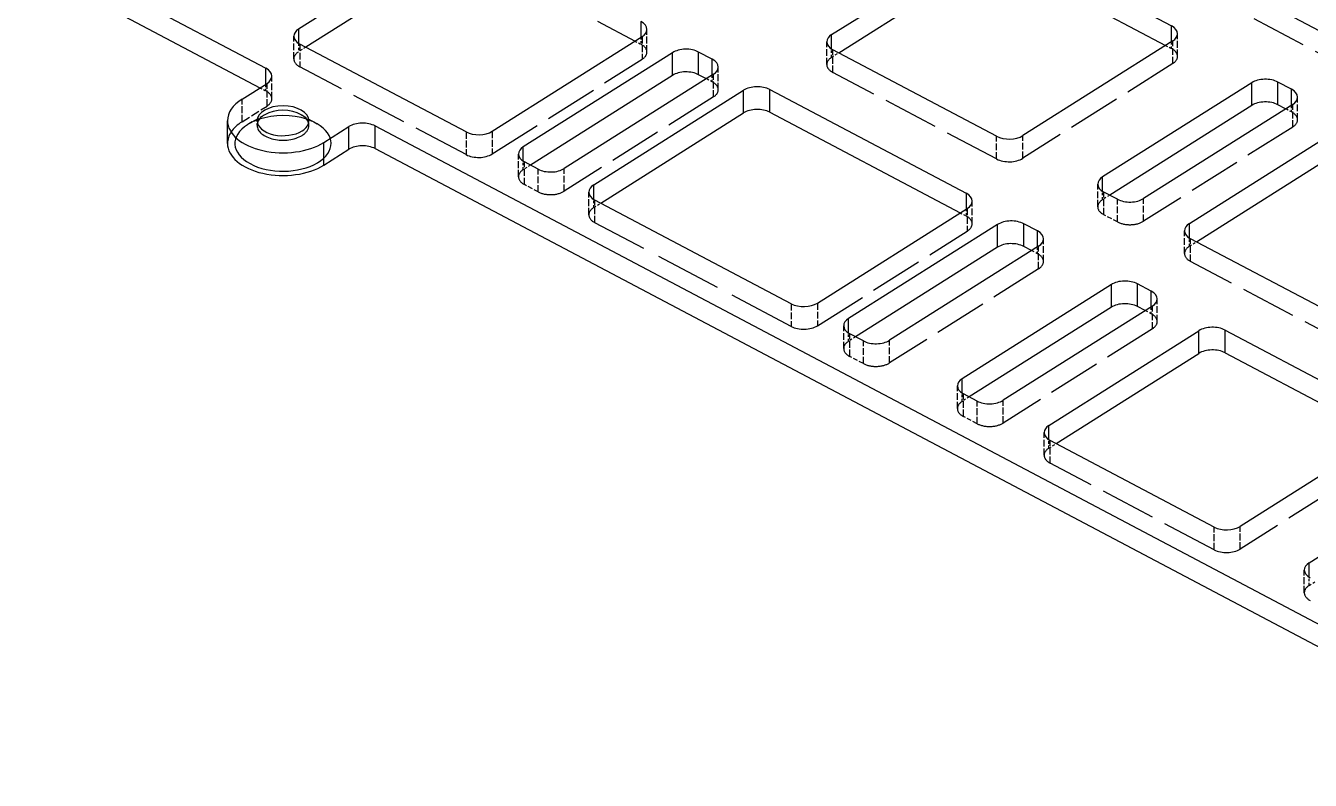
# Model space of a CAD drawing. Extents: x 440 to 1086, y 366 to 680.
# Drawn here: x 927.3 to 996.7, y 523.2 to 564 of the extents above; entities that cross this region are included whole.
import ezdxf

# ---------------------------------------------------------------- set-up
doc = ezdxf.new("R2010")
doc.units = 0
doc.linetypes.add('DASHED', pattern=[15, 12, -3])
doc.layers.get('0').update_dxf_attribs({"linetype": 'CONTINUOUS'})

msp = doc.modelspace()

# ---------------------------------------------------------------- linework, layer by layer
at = {"color": 7}
for p, q in [((875.31073, 595.995178), (940.24884, 561.707031)), ((875.31073, 594.770447), (939.930298, 560.650452)), ((946.152283, 558.589905), (1011.090393, 524.301697)), ((946.152283, 557.365173), (1010.771851, 523.245117))]:
    msp.add_line(p, q, dxfattribs=at)
at = {"color": 7, "ltscale": 0.239447}
for p, q in [((950.120056, 568.935486), (942.021057, 563.822571)), ((952.478271, 558.301025), (960.577332, 563.413879)), ((989.248047, 563.179871), (981.148987, 558.067017))]:
    msp.add_line(p, q, dxfattribs=at)
at = {"color": 7, "ltscale": 0.239448}
for p, q in [((970.818481, 563.521606), (978.917542, 568.634521)), ((957.962219, 555.405396), (966.061279, 560.518311)), ((990.14801, 553.315369), (998.24707, 558.428284)), ((970.050293, 549.022705), (978.149353, 554.13562)), ((982.562683, 542.416016), (990.661743, 547.528931)), ((1000.99353, 542.073608), (992.89447, 536.960693)), ((996.6203, 534.993408), (1004.71936, 540.106323))]:
    msp.add_line(p, q, dxfattribs=at)
at = {"color": 7, "ltscale": 0.250328}
msp.add_line((980.330383, 568.670898), (989.184998, 563.995605), dxfattribs=at)
at = {"color": 7, "ltscale": 0.228166}
for p, q in [((950.120056, 567.710693), (942.402588, 562.838684)), ((971.200073, 562.537781), (978.917542, 567.40979)), ((990.529602, 552.331543), (998.24707, 557.203552))]:
    msp.add_line(p, q, dxfattribs=at)
at = {"color": 7, "ltscale": 0.241323}
msp.add_line((980.330383, 567.446167), (988.866455, 562.939026), dxfattribs=at)
at = {"color": 7, "ltscale": 0.250329}
for p, q in [((999.62146, 562.435486), (990.766846, 567.11084)), ((979.736206, 558.030579), (970.881592, 562.705933))]:
    msp.add_line(p, q, dxfattribs=at)
at = {"color": 2, "linetype": 'DASHED', "ltscale": 0.250329}
for p, q in [((999.62146, 561.210754), (990.766846, 565.886108)), ((979.736206, 556.805847), (970.881592, 561.481201))]:
    msp.add_line(p, q, dxfattribs=at)
at = {"color": 7, "ltscale": 0.019482}
for p, q in [((942.021057, 563.822571), (942.021057, 563.043274)), ((970.818481, 562.74231), (970.818481, 563.521606)), ((954.160156, 556.680481), (954.160156, 557.459778)), ((957.962219, 554.626099), (957.962219, 555.405396)), ((985.460815, 555.057861), (985.460815, 555.837158)), ((971.732117, 547.402283), (971.732117, 548.18158)), ((996.6203, 534.214111), (996.6203, 534.993408))]:
    msp.add_line(p, q, dxfattribs=at)
at = {"color": 7, "ltscale": 0.057346}
msp.add_line((958.167297, 564.24408), (960.19574, 563.173035), dxfattribs=at)
at = {"color": 7, "ltscale": 0.021388}
for p, q in [((960.514282, 564.229614), (960.514282, 563.374084)), ((989.184998, 563.140076), (989.184998, 563.995605)), ((940.24884, 560.851501), (940.24884, 561.707031)), ((964.369263, 561.338257), (964.369263, 562.193787))]:
    msp.add_line(p, q, dxfattribs=at)
at = {"color": 2, "linetype": 'DASHED', "ltscale": 0.030618}
for p, q in [((960.839417, 562.578735), (960.839417, 563.803467)), ((941.758972, 562.208252), (941.758972, 563.432983)), ((960.577332, 563.413879), (960.577332, 562.189148)), ((989.248047, 561.955139), (989.248047, 563.179871)), ((989.510132, 562.344727), (989.510132, 563.569458)), ((970.881592, 561.481201), (970.881592, 562.705933)), ((964.694397, 560.542908), (964.694397, 561.767639)), ((940.31189, 559.666565), (940.31189, 560.891296)), ((940.573975, 560.056152), (940.573975, 561.280884)), ((964.432312, 560.15332), (964.432312, 561.378052)), ((995.995056, 558.920288), (995.995056, 560.14502)), ((995.732971, 558.530701), (995.732971, 559.755432)), ((951.065491, 558.264587), (951.065491, 557.039856)), ((979.736206, 556.805847), (979.736206, 558.030579)), ((953.898132, 555.845459), (953.898132, 557.07019)), ((954.223267, 555.419373), (954.223267, 556.644104)), ((954.961182, 555.029724), (954.961182, 556.254456)), ((956.373962, 555.066162), (956.373962, 556.290894)), ((985.19873, 554.222839), (985.19873, 555.447571)), ((958.025269, 553.36499), (958.025269, 554.589722)), ((986.261841, 553.407104), (986.261841, 554.631836)), ((987.674622, 553.443481), (987.674622, 554.668213)), ((978.149353, 554.13562), (978.149353, 552.910889)), ((978.411438, 553.300476), (978.411438, 554.525208)), ((982.004272, 550.875122), (982.004272, 552.099854)), ((982.266357, 551.264709), (982.266357, 552.489441)), ((990.21106, 551.274963), (990.21106, 552.499695)), ((988.409729, 548.020874), (988.409729, 549.245605)), ((968.637512, 548.986328), (968.637512, 547.761597)), ((970.050293, 549.022705), (970.050293, 547.797974)), ((988.147705, 547.631348), (988.147705, 548.856079)), ((971.470093, 546.567261), (971.470093, 547.791992)), ((972.533142, 545.751526), (972.533142, 546.976257)), ((973.945923, 545.787903), (973.945923, 547.012634)), ((977.613464, 543.323486), (977.613464, 544.548218)), ((977.938599, 542.897339), (977.938599, 544.12207)), ((978.676514, 542.50769), (978.676514, 543.732422)), ((980.089355, 542.544128), (980.089355, 543.76886)), ((982.300598, 540.801758), (982.300598, 542.026489)), ((982.625732, 540.37561), (982.625732, 541.600342)), ((991.481689, 535.699585), (991.481689, 536.924316)), ((992.89447, 535.735962), (992.89447, 536.960693)), ((996.358215, 533.37915), (996.358215, 534.603882))]:
    msp.add_line(p, q, dxfattribs=at)
at = {"color": 2, "linetype": 'DASHED', "ltscale": 0.011136}
for p, q in [((942.021057, 563.043274), (942.021057, 562.597839)), ((970.818481, 562.296875), (970.818481, 562.74231)), ((954.160156, 556.235046), (954.160156, 556.680481)), ((957.962219, 554.180664), (957.962219, 554.626099)), ((985.460815, 554.612427), (985.460815, 555.057861)), ((971.732117, 546.956848), (971.732117, 547.402283)), ((996.6203, 533.768677), (996.6203, 534.214111))]:
    msp.add_line(p, q, dxfattribs=at)
at = {"color": 2, "linetype": 'DASHED', "ltscale": 0.03062}
for p, q in [((942.084106, 563.006897), (942.084106, 561.782104)), ((970.556458, 561.907288), (970.556458, 563.13208)), ((938.962158, 558.814453), (938.962158, 560.039246)), ((952.478271, 558.301025), (952.478271, 557.076233)), ((981.148987, 556.842224), (981.148987, 558.067017)), ((957.700134, 553.791077), (957.700134, 555.015869)), ((985.523865, 553.796692), (985.523865, 555.021484)), ((989.885925, 551.70105), (989.885925, 552.925842)), ((971.795166, 546.141113), (971.795166, 547.365906))]:
    msp.add_line(p, q, dxfattribs=at)
at = {"color": 7, "ltscale": 0.253913}
msp.add_line((951.065491, 558.264587), (942.084106, 563.006897), dxfattribs=at)
at = {"color": 2, "linetype": 'DASHED', "ltscale": 0.009006}
for p, q in [((960.19574, 563.173035), (960.514282, 563.004822)), ((988.866455, 562.939026), (989.184998, 562.770813)), ((939.930298, 560.650452), (940.24884, 560.482239)), ((981.941223, 551.690796), (981.622681, 551.859009))]:
    msp.add_line(p, q, dxfattribs=at)
at = {"color": 2, "linetype": 'DASHED', "ltscale": 0.009232}
for p, q in [((960.514282, 563.374084), (960.514282, 563.004822)), ((989.184998, 562.770813), (989.184998, 563.140076)), ((940.24884, 560.482239), (940.24884, 560.851501)), ((964.369263, 560.968994), (964.369263, 561.338257)), ((995.669922, 559.346375), (995.669922, 559.715637)), ((978.086304, 554.095825), (978.086304, 553.726563)), ((981.941223, 551.690796), (981.941223, 552.060059)), ((988.084595, 548.447021), (988.084595, 548.816284))]:
    msp.add_line(p, q, dxfattribs=at)
at = {"color": 2, "linetype": 'DASHED', "ltscale": 0.01128}
msp.add_line((942.402588, 562.838684), (942.021057, 562.597839), dxfattribs=at)
at = {"color": 7, "ltscale": 0.238245}
for p, q in [((962.218506, 562.546997), (954.160156, 557.459778)), ((993.519165, 560.924377), (985.460815, 555.837158)), ((995.732971, 559.755432), (987.674622, 554.668213)), ((979.790466, 553.268799), (971.732117, 548.18158)), ((982.004272, 552.099854), (973.945923, 547.012634)), ((985.933899, 550.024963), (977.875549, 544.937744)), ((988.147705, 548.856079), (980.089355, 543.76886))]:
    msp.add_line(p, q, dxfattribs=at)
at = {"color": 7, "ltscale": 0.030618}
for p, q in [((962.218506, 561.322266), (962.218506, 562.546997)), ((963.631348, 561.358643), (963.631348, 562.583374)), ((994.932007, 559.736023), (994.932007, 560.960754)), ((966.061279, 559.293579), (966.061279, 560.518311)), ((944.739502, 557.328735), (944.739502, 558.553467)), ((946.152283, 557.365173), (946.152283, 558.589905)), ((943.389709, 556.476685), (943.389709, 557.701416)), ((979.790466, 552.044067), (979.790466, 553.268799)), ((981.203308, 552.080444), (981.203308, 553.305176)), ((985.933899, 548.800232), (985.933899, 550.024963)), ((987.34668, 548.83667), (987.34668, 550.061401)), ((990.661743, 546.304199), (990.661743, 547.528931))]:
    msp.add_line(p, q, dxfattribs=at)
at = {"color": 7, "ltscale": 0.020861}
msp.add_line((964.369263, 562.193787), (963.631348, 562.583374), dxfattribs=at)
at = {"color": 2, "linetype": 'DASHED', "ltscale": 0.011282}
for p, q in [((970.818481, 562.296875), (971.200073, 562.537781)), ((954.541748, 556.475952), (954.160156, 556.235046)), ((990.14801, 552.090637), (990.529602, 552.331543))]:
    msp.add_line(p, q, dxfattribs=at)
at = {"color": 2, "linetype": 'DASHED', "ltscale": 0.253912}
msp.add_line((951.065491, 557.039856), (942.084106, 561.782104), dxfattribs=at)
at = {"color": 2, "linetype": 'DASHED', "ltscale": 0.239448}
for p, q in [((952.478271, 557.076233), (960.577332, 562.189148)), ((989.248047, 561.955139), (981.148987, 556.842224)), ((970.050293, 547.797974), (978.149353, 552.910889)), ((1000.99353, 540.848877), (992.89447, 535.735962))]:
    msp.add_line(p, q, dxfattribs=at)
at = {"color": 7, "ltscale": 0.039904}
msp.add_line((938.962158, 560.039246), (940.31189, 560.891296), dxfattribs=at)
at = {"color": 7, "ltscale": 0.226963}
for p, q in [((962.218506, 561.322266), (954.541748, 556.475952)), ((993.519165, 559.699585), (985.842407, 554.853271))]:
    msp.add_line(p, q, dxfattribs=at)
at = {"color": 7, "ltscale": 0.238244}
msp.add_line((964.432312, 561.378052), (956.373962, 556.290894), dxfattribs=at)
at = {"color": 7, "ltscale": 0.011857}
msp.add_line((964.050781, 561.137207), (963.631348, 561.358643), dxfattribs=at)
at = {"color": 2, "linetype": 'DASHED', "ltscale": 0.009004}
for p, q in [((964.369263, 560.968994), (964.050781, 561.137207)), ((995.669922, 559.346375), (995.35144, 559.514526)), ((977.767822, 553.894775), (978.086304, 553.726563)), ((988.084595, 548.447021), (987.766113, 548.615173))]:
    msp.add_line(p, q, dxfattribs=at)
at = {"color": 7, "ltscale": 0.03062}
for p, q in [((993.519165, 559.699585), (993.519165, 560.924377)), ((967.47406, 559.329956), (967.47406, 560.554749)), ((938.175903, 557.645752), (938.175903, 558.870544)), ((992.074524, 546.340576), (992.074524, 547.565369))]:
    msp.add_line(p, q, dxfattribs=at)
at = {"color": 7, "ltscale": 0.020862}
for p, q in [((995.669922, 560.571106), (994.932007, 560.960754)), ((954.961182, 556.254456), (954.223267, 556.644104)), ((981.941223, 552.915527), (981.203308, 553.305176)), ((988.084595, 549.671753), (987.34668, 550.061401)), ((978.676514, 543.732422), (977.938599, 544.12207))]:
    msp.add_line(p, q, dxfattribs=at)
at = {"color": 2, "linetype": 'DASHED', "ltscale": 0.238244}
msp.add_line((964.432312, 560.15332), (956.373962, 555.066162), dxfattribs=at)
at = {"color": 7, "ltscale": 0.300019}
msp.add_line((967.47406, 560.554749), (978.086304, 554.951294), dxfattribs=at)
at = {"color": 7, "ltscale": 0.021387}
for p, q in [((995.669922, 559.715637), (995.669922, 560.571106)), ((978.086304, 554.951294), (978.086304, 554.095825)), ((981.941223, 552.060059), (981.941223, 552.915527)), ((988.084595, 548.816284), (988.084595, 549.671753))]:
    msp.add_line(p, q, dxfattribs=at)
at = {"color": 2, "linetype": 'DASHED', "ltscale": 0.039905}
msp.add_line((938.962158, 558.814453), (940.31189, 559.666565), dxfattribs=at)
at = {"color": 7, "ltscale": 0.011858}
for p, q in [((995.35144, 559.514526), (994.932007, 559.736023)), ((987.766113, 548.615173), (987.34668, 548.83667))]:
    msp.add_line(p, q, dxfattribs=at)
at = {"color": 2, "linetype": 'DASHED', "ltscale": 0.024493}
msp.add_line((940.186035, 559.19696), (939.337585, 558.707092), dxfattribs=at)
at = {"color": 2, "linetype": 'DASHED', "ltscale": 0.006123}
msp.add_line((939.77594, 558.625488), (939.77594, 558.870422), dxfattribs=at)
at = {"color": 2, "linetype": 'DASHED', "ltscale": 0.024491}
msp.add_line((942.165649, 559.197021), (943.014038, 558.707214), dxfattribs=at)
at = {"color": 2, "linetype": 'DASHED', "ltscale": 0.006125}
msp.add_line((942.575928, 558.625244), (942.575928, 558.870239), dxfattribs=at)
at = {"color": 7, "ltscale": 0.228168}
for p, q in [((958.34375, 554.42157), (966.061279, 559.293579)), ((982.944214, 541.43219), (990.661743, 546.304199))]:
    msp.add_line(p, q, dxfattribs=at)
at = {"color": 7, "ltscale": 0.291014}
msp.add_line((967.47406, 559.329956), (977.767822, 553.894775), dxfattribs=at)
at = {"color": 7, "ltscale": 0.039906}
for p, q in [((943.389709, 557.701416), (944.739502, 558.553467)), ((943.389709, 556.476685), (944.739502, 557.328735))]:
    msp.add_line(p, q, dxfattribs=at)
at = {"color": 2, "linetype": 'DASHED', "ltscale": 0.238245}
for p, q in [((995.732971, 558.530701), (987.674622, 553.443481)), ((982.004272, 550.875122), (973.945923, 545.787903)), ((988.147705, 547.631348), (980.089355, 542.544128))]:
    msp.add_line(p, q, dxfattribs=at)
at = {"color": 2, "linetype": 'DASHED', "ltscale": 0.020862}
for p, q in [((954.961182, 555.029724), (954.223267, 555.419373)), ((986.261841, 553.407104), (985.523865, 553.796692)), ((972.533142, 545.751526), (971.795166, 546.141113)), ((978.676514, 542.50769), (977.938599, 542.897339))]:
    msp.add_line(p, q, dxfattribs=at)
at = {"color": 7, "ltscale": 0.300018}
msp.add_line((968.637512, 548.986328), (958.025269, 554.589722), dxfattribs=at)
at = {"color": 2, "linetype": 'DASHED', "ltscale": 0.011281}
for p, q in [((985.842407, 554.853271), (985.460815, 554.612427)), ((957.962219, 554.180664), (958.34375, 554.42157)), ((972.113708, 547.197693), (971.732117, 546.956848)), ((978.25708, 543.953918), (977.875549, 543.713013)), ((982.562683, 541.191284), (982.944214, 541.43219)), ((996.6203, 533.768677), (997.001831, 534.009583))]:
    msp.add_line(p, q, dxfattribs=at)
at = {"color": 7, "ltscale": 0.020863}
for p, q in [((986.261841, 554.631836), (985.523865, 555.021484)), ((972.533142, 546.976257), (971.795166, 547.365906))]:
    msp.add_line(p, q, dxfattribs=at)
at = {"color": 2, "linetype": 'DASHED', "ltscale": 0.300018}
msp.add_line((968.637512, 547.761597), (958.025269, 553.36499), dxfattribs=at)
at = {"color": 7, "ltscale": 0.019481}
for p, q in [((990.14801, 552.536133), (990.14801, 553.315369)), ((977.875549, 544.158508), (977.875549, 544.937744)), ((982.562683, 541.63678), (982.562683, 542.416016))]:
    msp.add_line(p, q, dxfattribs=at)
at = {"color": 2, "linetype": 'DASHED', "ltscale": 0.011137}
for p, q in [((990.14801, 552.090637), (990.14801, 552.536133)), ((977.875549, 543.713013), (977.875549, 544.158508)), ((982.562683, 541.191284), (982.562683, 541.63678))]:
    msp.add_line(p, q, dxfattribs=at)
at = {"color": 7, "ltscale": 0.226964}
for p, q in [((979.790466, 552.044067), (972.113708, 547.197693)), ((985.933899, 548.800232), (978.25708, 543.953918))]:
    msp.add_line(p, q, dxfattribs=at)
at = {"color": 7, "ltscale": 0.011856}
msp.add_line((981.622681, 551.859009), (981.203308, 552.080444), dxfattribs=at)
at = {"color": 7, "ltscale": 0.250346}
msp.add_line((999.066284, 547.824036), (990.21106, 552.499695), dxfattribs=at)
at = {"color": 2, "linetype": 'DASHED', "ltscale": 0.250346}
msp.add_line((999.066284, 546.599304), (990.21106, 551.274963), dxfattribs=at)
at = {"color": 7, "ltscale": 0.250367}
msp.add_line((992.074524, 547.565369), (1000.930481, 542.889282), dxfattribs=at)
at = {"color": 7, "ltscale": 0.241361}
msp.add_line((992.074524, 546.340576), (1000.611938, 541.832703), dxfattribs=at)
at = {"color": 7, "ltscale": 0.250366}
msp.add_line((991.481689, 536.924316), (982.625732, 541.600342), dxfattribs=at)
at = {"color": 2, "linetype": 'DASHED', "ltscale": 0.250366}
msp.add_line((991.481689, 535.699585), (982.625732, 540.37561), dxfattribs=at)
at = {"color": 7}
for centre, major_axis, start_param, end_param in [((942.758972, 563.432922), (1, 0), 2.400798688, 3.141471573), ((959.839417, 563.803528), (1, 0), 6.283064227, 7.113187668), ((959.839417, 563.803528), (1, 0), 5.542391341, 6.283064227), ((988.510132, 563.569519), (1, 0), 6.283064227, 7.113187668), ((942.758972, 563.432922), (1, 0), 3.141471573, 3.971595015), ((971.556458, 563.131958), (1, 0), 3.141471573, 3.971595015), ((971.556458, 563.131958), (1, 0), 2.400798688, 3.141471573), ((988.510132, 563.569519), (1, 0), 5.542391341, 6.283064227), ((962.956482, 562.157349), (1, 0), 0.830002405, 2.400798775), ((939.573975, 561.280945), (1, 0), 6.283064227, 7.113187668), ((963.694397, 561.7677), (1, 0), 6.283064227, 7.113187712), ((963.694397, 561.7677), (1, 0), 5.542391341, 6.283064227), ((939.573975, 561.280945), (1, 0), 5.542391341, 6.283064227), ((962.956482, 560.932617), (1, 0), 0.830002405, 2.400798775), ((994.25708, 560.534729), (1, 0), 0.830002405, 2.400798775), ((966.799194, 560.128662), (1, 0), 0.830002361, 2.400798688), ((994.995056, 560.145081), (1, 0), 6.283064227, 7.113187712), ((994.995056, 560.145081), (1, 0), 5.542391341, 6.283064227), ((941.175903, 558.8703), (3, 0), 2.400798688, 3.141471573), ((941.175903, 558.8703), (1.400024, 0), 6.283064227, 9.42465688), ((941.175903, 558.625366), (1.400024, 0), 0.785606579, 2.356114676), ((966.799194, 558.903931), (1, 0), 0.830002361, 2.400798688), ((994.25708, 559.309937), (1, 0), 0.830002405, 2.400798775), ((941.175903, 558.8703), (3, 0), 3.141471573, 5.542391341), ((941.175903, 558.8703), (1.400024, 0), 3.141471573, 5.542391341), ((941.175903, 558.625366), (1.400024, 0), 2.356114676, 2.989726197), ((941.175903, 557.645569), (2.599976, 0), 1.055353989, 2.086542635), ((941.175903, 558.625366), (1.400024, 0), 0.151554017, 0.785606579), ((941.175903, 558.8703), (1.400024, 0), 5.542391341, 6.283064227), ((945.477417, 558.163818), (1, 0), 0.830002361, 2.400798688), ((951.740356, 558.690613), (1, 0), 3.971595015, 5.542391341), ((980.411072, 558.456665), (1, 0), 3.971595015, 5.542391341), ((941.175903, 557.645569), (3, 0), 3.141471573, 5.542391341), ((945.477417, 556.939087), (1, 0), 0.830002361, 2.400798688), ((954.898132, 557.070129), (1, 0), 2.400798775, 3.141471573), ((954.898132, 557.070129), (1, 0), 3.141471573, 3.971594971), ((955.636047, 556.680542), (1, 0), 3.971594971, 5.542391341), ((958.700134, 555.015747), (1, 0), 2.400798688, 3.141471573), ((986.19873, 555.44751), (1, 0), 3.141471573, 3.971594971), ((986.19873, 555.44751), (1, 0), 2.400798775, 3.141471573), ((958.700134, 555.015747), (1, 0), 3.141471573, 3.971595015), ((977.411438, 554.525269), (1, 0), 6.283064227, 7.113187668), ((986.936707, 555.057861), (1, 0), 3.971594971, 5.542391341), ((977.411438, 554.525269), (1, 0), 5.542391341, 6.283064227), ((980.528442, 552.87915), (1, 0), 0.830002405, 2.400798775), ((990.885925, 552.925781), (1, 0), 2.400798688, 3.141471573), ((981.266357, 552.489502), (1, 0), 6.283064227, 7.113187712), ((990.885925, 552.925781), (1, 0), 3.141471573, 3.971595015), ((980.528442, 551.654419), (1, 0), 0.830002405, 2.400798775), ((981.266357, 552.489502), (1, 0), 5.542391341, 6.283064227), ((986.671814, 549.635376), (1, 0), 0.830002405, 2.400798775), ((987.409729, 549.245728), (1, 0), 6.283064227, 7.113187712), ((987.409729, 549.245728), (1, 0), 5.542391341, 6.283064227), ((969.312378, 549.412354), (1, 0), 3.971595015, 5.542391341), ((986.671814, 548.410583), (1, 0), 0.830002405, 2.400798775), ((972.470093, 547.791931), (1, 0), 3.141471573, 3.971594971), ((972.470093, 547.791931), (1, 0), 2.400798775, 3.141471573), ((991.399658, 547.139282), (1, 0), 0.830002361, 2.400798688), ((973.208008, 547.402283), (1, 0), 3.971594971, 5.542391341), ((991.399658, 545.914551), (1, 0), 0.830002361, 2.400798688), ((978.613464, 544.548157), (1, 0), 2.400798775, 3.141471573), ((978.613464, 544.548157), (1, 0), 3.141471573, 3.971594971), ((979.351379, 544.158508), (1, 0), 3.971594971, 5.542391341), ((983.300598, 542.026428), (1, 0), 2.400798688, 3.141471573), ((983.300598, 542.026428), (1, 0), 3.141471573, 3.971595015), ((992.156555, 537.350342), (1, 0), 3.971595015, 5.542391341), ((997.358215, 534.60376), (1, 0), 3.141471573, 3.971595015), ((997.358215, 534.60376), (1, 0), 2.400798688, 3.141471573)]:
    msp.add_ellipse(centre, major_axis=major_axis, ratio=0.57735, start_param=start_param, end_param=end_param, dxfattribs=at)
at = {"color": 2, "linetype": 'DASHED'}
for centre, major_axis, start_param, end_param in [((959.839417, 562.578796), (1, 0), 6.283064227, 7.113187668), ((942.758972, 562.208191), (1, 0), 2.400798688, 3.141471573), ((959.839417, 562.578796), (1, 0), 5.542391341, 6.283064227), ((971.556458, 561.907227), (1, 0), 2.400798688, 3.141471573), ((988.510132, 562.344788), (1, 0), 6.283064227, 7.113187668), ((988.510132, 562.344788), (1, 0), 5.542391341, 6.283064227), ((942.758972, 562.208191), (1, 0), 3.141471573, 3.971595015), ((971.556458, 561.907227), (1, 0), 3.141471573, 3.971595015), ((963.694397, 560.542969), (1, 0), 6.283064227, 7.113187712), ((939.573975, 560.056213), (1, 0), 6.283064227, 7.113187668), ((963.694397, 560.542969), (1, 0), 5.542391341, 6.283064227), ((939.573975, 560.056213), (1, 0), 5.542391341, 6.283064227), ((941.175903, 557.645569), (3, 0), 2.400798688, 3.141471573), ((941.175903, 557.645569), (2.599976, 0), 2.086542635, 2.356114657), ((941.175903, 557.645569), (2.599976, 0), 0.785606569, 1.055353989), ((994.995056, 558.920349), (1, 0), 6.283064227, 7.113187712), ((994.995056, 558.920349), (1, 0), 5.542391341, 6.283064227), ((941.175903, 557.645569), (2.599976, 0), 2.400798688, 7.068791877), ((941.175903, 557.645569), (2.599976, 0), 2.356114657, 2.400798668), ((941.175903, 558.625366), (1.400024, 0), 3.141471573, 5.542391341), ((941.175903, 558.625366), (1.400024, 0), 2.989726197, 3.141471573), ((941.175903, 558.625366), (1.400024, 0), 5.542391341, 6.283064227), ((941.175903, 558.625366), (1.400024, 0), 6.283064227, 6.434739324), ((951.740356, 557.465881), (1, 0), 3.971595015, 5.542391341), ((980.411072, 557.231873), (1, 0), 3.971595015, 5.542391341), ((954.898132, 555.845398), (1, 0), 2.400798775, 3.141471573), ((954.898132, 555.845398), (1, 0), 3.141471573, 3.971594971), ((955.636047, 555.45575), (1, 0), 3.971594971, 5.542391341), ((986.19873, 554.222778), (1, 0), 2.400798775, 3.141471573), ((958.700134, 553.791016), (1, 0), 2.400798688, 3.141471573), ((986.19873, 554.222778), (1, 0), 3.141471573, 3.971594971), ((958.700134, 553.791016), (1, 0), 3.141471573, 3.971595015), ((977.411438, 553.300537), (1, 0), 6.283064227, 7.113187668), ((977.411438, 553.300537), (1, 0), 5.542391341, 6.283064227), ((986.936707, 553.83313), (1, 0), 3.971594971, 5.542391341), ((990.885925, 551.700989), (1, 0), 2.400798688, 3.141471573), ((981.266357, 551.264771), (1, 0), 6.283064227, 7.113187712), ((981.266357, 551.264771), (1, 0), 5.542391341, 6.283064227), ((990.885925, 551.700989), (1, 0), 3.141471573, 3.971595015), ((987.409729, 548.020935), (1, 0), 6.283064227, 7.113187712), ((969.312378, 548.187622), (1, 0), 3.971595015, 5.542391341), ((987.409729, 548.020935), (1, 0), 5.542391341, 6.283064227), ((972.470093, 546.5672), (1, 0), 2.400798775, 3.141471573), ((972.470093, 546.5672), (1, 0), 3.141471573, 3.971594971), ((973.208008, 546.177551), (1, 0), 3.971594971, 5.542391341), ((978.613464, 543.323364), (1, 0), 2.400798775, 3.141471573), ((978.613464, 543.323364), (1, 0), 3.141471573, 3.971594971), ((979.351379, 542.933716), (1, 0), 3.971594971, 5.542391341), ((983.300598, 540.801636), (1, 0), 3.141471573, 3.971595015), ((983.300598, 540.801636), (1, 0), 2.400798688, 3.141471573), ((992.156555, 536.12561), (1, 0), 3.971595015, 5.542391341), ((997.358215, 533.379028), (1, 0), 2.400798688, 3.141471573), ((997.358215, 533.379028), (1, 0), 3.141471573, 3.971595015)]:
    msp.add_ellipse(centre, major_axis=major_axis, ratio=0.57735, start_param=start_param, end_param=end_param, dxfattribs=at)

doc.saveas('drawing.dxf')
